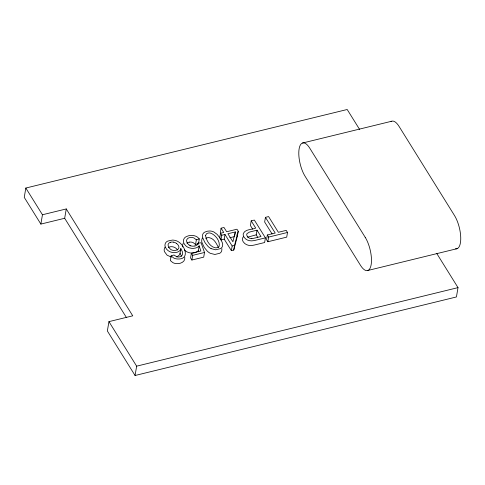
<?xml version="1.0" encoding="UTF-8"?>
<svg xmlns="http://www.w3.org/2000/svg" width="485" height="485" viewBox="0 0 485 485"><rect width="100%" height="100%" fill="white"/><g stroke="black" fill="none" stroke-linecap="round" stroke-linejoin="round"><path stroke-width="0.73" d="M359.597 129.434L347.193 109.501L25.826 188.041L24.25 197.371L40.873 224.088L64.675 218.274L66.257 208.938L42.45 214.758L40.873 224.088M66.257 208.938L132.744 315.82L108.943 321.634L107.361 330.964L135.066 375.499L456.433 296.959L458.01 287.629L436.809 253.546M135.066 375.499L136.643 366.169L108.943 321.634M171.126 255.886L173.527 257.887A6.651 4.644 9.6 0 0 177.231 258.972C191.793 260.093 183.997 242.015 175.018 240.402A7.948 5.547 9.6 0 0 172.32 240.087L167.689 241.112A7.651 5.341 9.6 0 0 165.961 242.427A7.42 5.183 9.6 0 0 165.318 243.428L164.961 244.98A9.979 6.966 9.6 0 0 165.306 247.071C167.046 251.503 172.545 253.564 176.958 252.267A7.633 5.329 9.6 0 0 178.771 251.46L179.383 251.018A6.887 4.814 9.6 0 0 180.135 250.23L180.85 248.599L182.293 251.545L182.554 253.891A6.717 4.692 9.6 0 1 181.705 255.759A4.607 3.219 9.6 0 1 179.468 256.868L179.038 256.953A4.226 2.952 9.6 0 1 176.849 256.814L173.921 255.007L171.126 255.886L170.332 260.554L172.739 262.549A6.638 4.638 9.6 0 0 174.509 263.282A6.651 4.644 9.6 0 0 176.443 263.634C180.208 264.034 185.579 261.894 184.773 257.299M176.564 256.808A7.633 5.329 9.6 0 0 177.983 256.122L178.595 255.68A6.887 4.814 9.6 0 0 179.347 254.892L180.062 253.267L180.85 248.599M189.332 242.154A4.808 3.359 9.6 0 1 192.418 242.354A4.547 3.177 9.6 0 1 193.272 242.7L195.564 244.495L198.51 243.555L199.299 238.887L197.589 237.238A7.493 5.232 9.6 0 0 195.067 235.965A7.869 5.499 9.6 0 0 194.346 235.752A7.621 5.323 9.6 0 0 192.108 235.419L189.374 235.619A12.076 8.433 9.6 0 0 188.083 235.916L185.682 236.971A7.881 5.505 9.6 0 0 184.324 238.226L183.663 239.475A9.403 6.566 9.6 0 0 183.663 242.621L184.039 243.512A11.798 8.239 9.6 0 0 184.585 244.428L186.064 246.059A7.869 5.499 9.6 0 0 188.344 247.447L188.72 247.605A8.827 6.166 9.6 0 0 189.896 247.987L190.678 248.174A7.663 5.353 9.6 0 0 193.418 248.368L195.37 248.071A8.245 5.759 9.6 0 0 198.171 246.78L199.171 245.859L200.863 250.957L191.369 253.273L190.581 257.941L191.878 260.033L203.712 257.141L204.5 252.473L201.117 242.767L198.207 243.173A5.571 3.892 9.6 0 1 197.189 244.846A5.741 4.013 9.6 0 1 194.94 245.944M191.878 260.033L192.672 255.365L191.369 253.273M195.564 244.495L196.352 239.833L194.067 238.032A4.547 3.177 9.6 0 0 193.206 237.698A4.808 3.359 9.6 0 0 190.12 237.492L189.902 237.535A5.959 4.165 9.6 0 0 189.18 237.729L188.944 237.814A5.056 3.534 9.6 0 0 187.301 238.941L187.058 239.281A6.208 4.335 9.6 0 0 186.858 239.651A5.79 4.044 9.6 0 0 186.598 241.081L187.083 242.676A9.858 6.887 9.6 0 0 187.507 243.391L189.168 245.058M197.983 244.501L198.207 243.173M198.802 251.8L198.377 250.527L199.171 245.859M224.191 239.123L231.363 250.66L233.752 250.078L237.432 235.892L238.22 231.224L236.971 229.217L226.653 231.739L224.003 227.477L221.081 228.192L220.293 232.861L221.766 235.243L220.978 239.911L224.191 239.123L224.979 234.461L221.766 235.243M219.729 237.905L220.517 233.243L223.731 232.454L221.081 228.192M231.363 250.66L232.157 245.992L224.979 234.461M234.782 235.255L235.346 231.927L227.901 233.746L232.891 241.772L235.346 231.927M233.752 250.078L234.54 245.41L238.22 231.224M243.312 236.765L242.609 238.02A7.851 5.487 9.6 0 0 242.542 240.148L242.955 241.257A10.039 7.014 9.6 0 0 243.373 241.985C245.404 245.04 249.429 246.04 252.879 245.313A29.67 20.722 9.6 0 0 255.08 244.858L264.628 242.53L265.422 237.862L254.346 220.063L251.2 220.833L250.405 225.501L252.661 229.12M257.705 237.226L256.219 234.837L257.008 230.169L249.472 232.072L247.053 233.582A4.013 2.801 9.6 0 0 246.726 234.843L247.047 235.91A6.808 4.753 9.6 0 0 247.259 236.286M265.447 217.353L275.213 233.055L267.344 234.976L266.55 239.638L267.859 241.742L286.714 237.135L287.502 232.467L286.198 230.369L278.36 232.285L268.593 216.583L265.447 217.353L264.658 222.015L272.079 233.952M267.859 241.742L268.648 237.074L267.344 234.976M183.16 243.488L182.875 244.143A9.403 6.566 9.6 0 0 182.784 246.998M198.377 250.527L197.389 251.448A8.245 5.759 9.6 0 1 194.582 252.746L193.8 252.903M247.592 237.189L256.219 234.837M196.352 239.833L199.299 238.887M302.47 143.039L391.741 121.226M229.817 237.747L234.558 236.589M192.672 255.365L204.5 252.473M232.157 245.992L234.54 245.41M265.422 237.862L255.868 240.196A29.67 20.722 9.6 0 1 253.673 240.651C250.218 241.372 246.192 240.378 244.167 237.317A10.039 7.014 9.6 0 1 243.743 236.589L243.331 235.486A7.851 5.487 9.6 0 1 243.397 233.352C245.483 228.944 252.085 229.823 255.698 228.071L251.2 220.833M268.648 237.074L287.502 232.467M367.8 270.491L457.07 248.678M136.643 366.169L458.01 287.629M189.332 242.16L189.114 242.203A5.959 4.165 9.6 0 0 188.392 242.397L188.156 242.482A5.056 3.534 9.6 0 0 186.961 243.161M193.412 252.958L192.63 253.037A7.663 5.353 9.6 0 1 189.89 252.843L189.101 252.655A8.827 6.166 9.6 0 1 187.931 252.267L187.556 252.115A7.869 5.499 9.6 0 1 185.276 250.727L184.482 249.957M251.842 238.584L253.049 238.42A27.524 19.224 9.6 0 0 254.613 238.08L260.966 236.535L257.008 230.169M171.302 257.092L167.101 255.183L164.518 251.739A9.979 6.966 9.6 0 1 164.172 249.642L164.53 248.096A7.42 5.183 9.6 0 1 165.173 247.095M211.108 248.641L215.667 249.793L220.457 248.635A6.602 4.614 9.6 0 0 221.906 247.38A7.887 5.511 9.6 0 0 222.5 246.186L222.7 244.307A13.15 9.185 9.6 0 0 222.53 243.234L220.808 239.263A42.28 29.524 9.6 0 0 219.954 237.874L217.068 234.316L213.952 232.042A7.712 5.383 9.6 0 0 212.703 231.521L211.915 231.278A6.79 4.741 9.6 0 0 209.884 230.987L207.368 231.206L204.712 232.145A6.584 4.601 9.6 0 0 203.263 233.406A8.021 5.602 9.6 0 0 202.609 234.819L202.481 236.486A13.216 9.227 9.6 0 0 202.651 237.559L204.591 241.894A46.433 32.428 9.6 0 0 205.44 243.227L207.986 246.356A13.501 9.427 9.6 0 0 211.084 248.66M198.068 243.033L198.51 243.555M236.807 234.885L237.432 235.892M220.038 238.408L220.978 239.911M64.675 218.274L126.391 317.469M25.826 188.041L42.45 214.758M180.062 253.267L181.505 256.207M218.474 247.671C216.577 243.67 214.158 238.584 209.344 237.674A4.032 2.813 9.6 0 0 207.774 237.662L206.786 237.905A4.019 2.807 9.6 0 0 205.798 238.444M391.037 121.577A19.836 7.457 76.3 0 1 399.07 126.421L454.475 215.485A19.836 7.457 76.3 0 1 460.732 237.389A19.836 7.457 76.3 0 1 455.506 248.769M251.86 238.699A4.456 3.11 9.6 0 1 247.332 236.274M202.475 238.074A8.021 5.602 9.6 0 0 201.821 239.487L201.693 241.154A13.216 9.227 9.6 0 0 201.863 242.227L203.803 246.556A46.433 32.428 9.6 0 0 204.652 247.896L207.192 251.018A13.501 9.427 9.6 0 0 210.296 253.328L214.873 254.461L219.669 253.303A6.602 4.614 9.6 0 0 221.118 252.048A7.887 5.511 9.6 0 0 221.712 250.854L221.906 248.969A13.15 9.185 9.6 0 0 221.881 248.714M194.946 245.956A7.39 5.159 9.6 0 1 194.382 246.071L192.994 246.192A5.093 3.559 9.6 0 1 189.186 245.064M190.86 245.859A5.317 3.716 9.6 0 1 190.344 245.677M177.486 249.963A8.057 5.626 9.6 0 0 177.395 249.823A7.596 5.305 9.6 0 0 175.503 247.962A5.42 3.783 9.6 0 0 172.733 246.804A5.05 3.528 9.6 0 0 169.52 246.986A4.377 3.055 9.6 0 0 168.592 247.459M170.32 242.336A4.377 3.055 9.6 0 0 168.925 243.161L168.277 244.107A5.274 3.686 9.6 0 0 168.059 245.052L168.568 246.992A10.252 7.16 9.6 0 0 168.986 247.689L170.599 249.338A5.032 3.51 9.6 0 0 171.714 249.957A5.317 3.71 9.6 0 0 172.454 250.218L172.702 250.29A4.68 3.268 9.6 0 0 174.933 250.472L176.631 250.09A4.929 3.443 9.6 0 0 178.316 248.914L178.431 248.756A5.741 4.013 9.6 0 0 178.632 248.423A5.226 3.65 9.6 0 0 178.874 246.744L178.516 245.725A8.057 5.626 9.6 0 0 178.183 245.161A7.596 5.305 9.6 0 0 176.291 243.294M170.308 242.324A5.05 3.528 9.6 0 1 173.515 242.167M173.521 242.136A5.42 3.783 9.6 0 1 176.279 243.3M205.531 235.613C206.446 240.584 209.775 246.495 215.049 247.756A4.11 2.868 9.6 0 0 216.637 247.762L216.898 247.714A4.917 3.437 9.6 0 0 217.632 247.52L218.056 247.35A3.941 2.752 9.6 0 0 219.038 246.629C220.566 241.324 215.352 234.455 210.132 233.006A4.032 2.813 9.6 0 0 208.562 233L207.574 233.243A4.019 2.807 9.6 0 0 206.428 233.915L205.531 235.613M365.205 237.298L309.8 148.234A19.836 7.457 76.3 0 0 299.118 148.877A19.836 7.457 76.3 0 0 305.065 176.231L360.47 265.295A19.836 7.457 76.3 0 0 371.152 264.658A19.836 7.457 76.3 0 0 365.205 237.298"/></g></svg>
